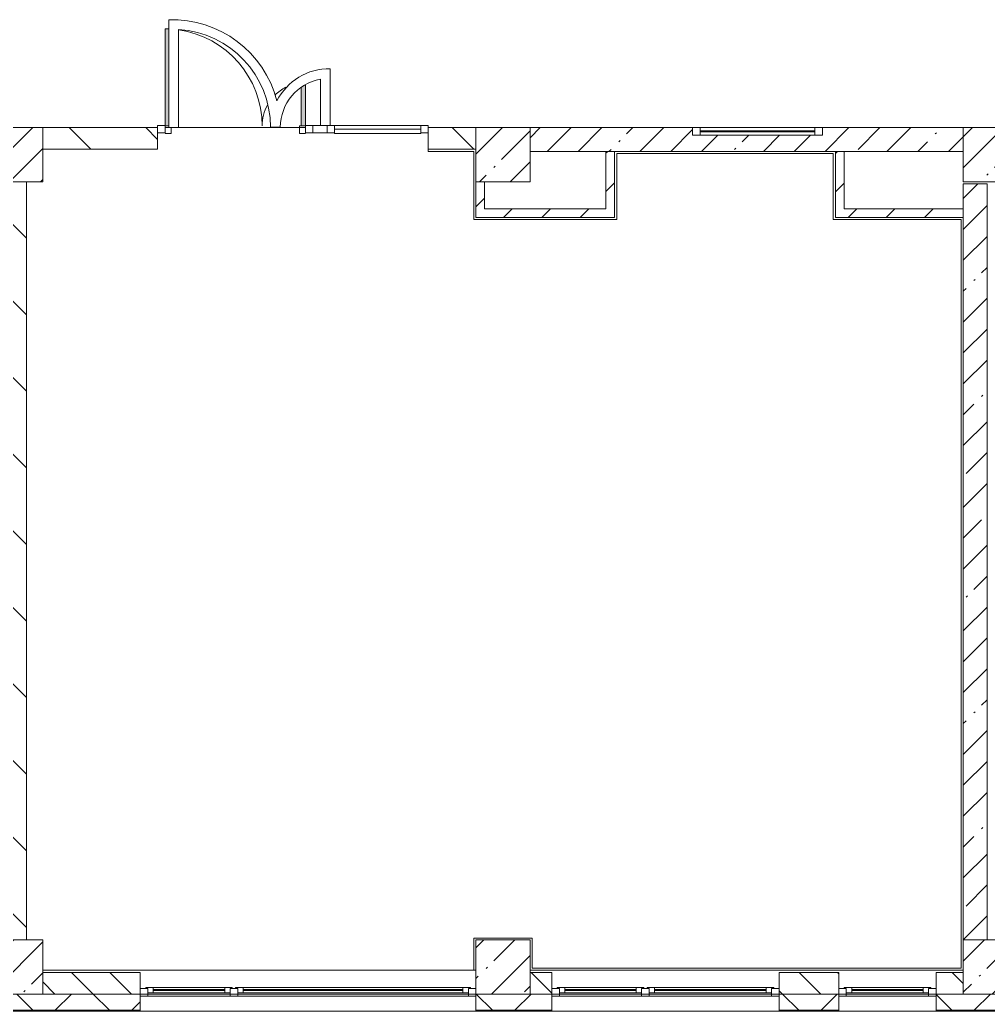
# Model space of a CAD drawing. Header units: millimetres. Extents: x 2623 to 211276, y -8553 to 29000.
# Drawn here: x 140964 to 149906, y -258 to 8895 of the extents above; entities that cross this region are included whole.
import ezdxf

# ---------------------------------------------------------------- set-up
doc = ezdxf.new("R2010")
doc.units = ezdxf.units.MM
for name, color, linetype, lineweight, true_color in [('A-DETL-GENF-9', 7, 'Continuous', 5, 0xaaaaaa), ('A-DOOR-3', 7, 'Continuous', 5, 0xaaaaaa), ('A-DOOR-4', 7, 'Continuous', 5, 0xe2e2e2), ('A-FLOR-3', 7, 'Continuous', 5, 0xaaaaaa)]:
    doc.layers.add(name, color=color, linetype=linetype, lineweight=lineweight, true_color=true_color)
for name, color, linetype, lineweight in [('A-GLAZ-1', 7, 'Continuous', 5), ('A-GLAZ-CURT-1', 7, 'Continuous', 5), ('A-GLAZ-CWMG-1', 7, 'Continuous', 5), ('A-WALL', 7, 'Continuous', 9), ('A-WALL-3', 7, 'Continuous', 5), ('I-WALL-3', 7, 'Continuous', 5), ('S-COLS-2', 7, 'Continuous', 5)]:
    doc.layers.add(name, color=color, linetype=linetype, lineweight=lineweight)
pattern_1 = [(45, (84266.1, 0), (-285.1231, 285.1231), []), (45, (84551.2, 0), (-285.1231, 285.1231), [504.031, -100.806, 16.764, -84.042])]
pattern_2 = [(135, (84266.1, 0), (-353.5534, -353.5534), [])]
pattern_3 = [(45, (84266.1, 0), (-176.7767, 176.7767), [])]

# ---------------------------------------------------------------- blocks, each defined once
blk = doc.blocks.new('BSC_Колонна _Прямоугольная - 500х500-V44-3_1_1_птичка')
at = {"layer": 'S-COLS-2'}
h = blk.add_hatch(dxfattribs=at)
h.set_pattern_fill('FP_50', color=256, style=0, pattern_type=2)
h.set_pattern_definition([(45, (-61160, -7650), (-285.1231, 285.1231), []), (45, (-60874.88, -7650), (-285.123, 285.123), [504.031, -100.806, 16.764, -84.042])])
h.paths.add_polyline_path([(-250, -250), (250, -250), (250, 250), (-250, 250)])
for p, q in [((250, 250), (-250, 250)), ((-250, 250), (-250, -250)), ((250, -250), (250, 250)), ((-250, -250), (250, -250))]:
    blk.add_line(p, q, dxfattribs=at)
blk = doc.blocks.new('BSC_Колонна _Прямоугольная - 500х500-V51-3_1_1_птичка')
at = {"layer": 'S-COLS-2'}
h = blk.add_hatch(dxfattribs=at)
h.set_pattern_fill('FP_57', color=256, style=0, pattern_type=2)
h.set_pattern_definition([(45, (-61160, -150), (-285.123, 285.123), []), (45, (-60874.88, -150), (-285.123, 285.123), [504.031, -100.806, 16.764, -84.042])])
h.paths.add_polyline_path([(-250, -250), (250, -250), (250, 250), (-250, 250)])
for p, q in [((250, 250), (-250, 250)), ((-250, 250), (-250, -250)), ((250, -250), (250, 250)), ((-250, -250), (250, -250))]:
    blk.add_line(p, q, dxfattribs=at)
blk = doc.blocks.new('BSC_Колонна _Прямоугольная - 500х500-V52-3_1_1_птичка')
at = {"layer": 'S-COLS-2'}
h = blk.add_hatch(dxfattribs=at)
h.set_pattern_fill('FP_58', color=256, style=0, pattern_type=2)
h.set_pattern_definition([(45, (-65660, -150), (-285.1231, 285.1231), []), (45, (-65374.88, -150), (-285.1231, 285.1231), [504.031, -100.806, 16.764, -84.042])])
h.paths.add_polyline_path([(-250, -250), (250, -250), (250, 250), (-250, 250)])
for p, q in [((250, 250), (-250, 250)), ((-250, 250), (-250, -250)), ((250, -250), (250, 250)), ((-250, -250), (250, -250))]:
    blk.add_line(p, q, dxfattribs=at)
blk = doc.blocks.new('BSC_Колонна _Прямоугольная - 500х500-V55-3_1_1_птичка')
at = {"layer": 'S-COLS-2'}
h = blk.add_hatch(dxfattribs=at)
h.set_pattern_fill('FP_61', color=256, style=0, pattern_type=2)
h.set_pattern_definition([(45, (-65660, -7650), (-285.1231, 285.1231), []), (45, (-65374.88, -7650), (-285.1231, 285.1231), [504.031, -100.806, 16.764, -84.042])])
h.paths.add_polyline_path([(-250, -250), (250, -250), (250, 22), (220, 22), (220, 30), (250, 30), (250, 250), (-250, 250), (-250, 30)])
for p, q in [((220, 250), (-250, 250)), ((-250, 250), (-250, -250)), ((250, -250), (250, 22)), ((-250, -250), (250, -250))]:
    blk.add_line(p, q, dxfattribs=at)
blk = doc.blocks.new('BSC_Колонна _Прямоугольная - 500х500-V63-3_1_1_птичка')
at = {"layer": 'S-COLS-2'}
h = blk.add_hatch(dxfattribs=at)
h.set_pattern_fill('FP_76', color=256, style=0, pattern_type=2)
h.set_pattern_definition([(45, (-56660, -150), (-285.123, 285.123), []), (45, (-56374.88, -150), (-285.123, 285.123), [504.031, -100.806, 16.764, -84.042])])
h.paths.add_polyline_path([(-250, -250), (250, -250), (250, 250), (-250, 250), (-250, 80.5)])
for p, q in [((250, 250), (-250, 250)), ((-250, 250), (-250, -250)), ((250, -250), (250, 250)), ((-250, -250), (250, -250))]:
    blk.add_line(p, q, dxfattribs=at)
blk = doc.blocks.new('BSC_Колонна _Прямоугольная - 500х500-V64-3_1_1_птичка')
at = {"layer": 'S-COLS-2'}
h = blk.add_hatch(dxfattribs=at)
h.set_pattern_fill('FP_77', color=256, style=0, pattern_type=2)
h.set_pattern_definition([(45, (-56660, -7650), (-285.123, 285.123), []), (45, (-56374.88, -7650), (-285.123, 285.123), [504.031, -100.806, 16.764, -84.042])])
h.paths.add_polyline_path([(-250, -250), (250, -250), (250, 250), (-250, 250)])
for p, q in [((250, 250), (-250, 250)), ((-250, 250), (-250, -250)), ((250, -250), (250, 250)), ((-250, -250), (250, -250))]:
    blk.add_line(p, q, dxfattribs=at)
blk = doc.blocks.new('120_Окно_СКБ_2Ст - 120_Окно_СКБ_2Ст 3100х2500 _мал_створка слева_ 2-22446355-3_1_1_птичка')
at = {"layer": 'A-GLAZ-1'}
for p, q in [((-1550, -127), (-1550, -57)), ((-1550, -57), (-1480, -57)), ((1550, -57), (-1550, -57)), ((-1480, -57), (-1480, -127)), ((650, -87), (-1480, -87)), ((-1480, -87), (-1480, -127)), ((-1430, -137), (-1430, -87)), ((600, -137), (600, -87)), ((650, -127), (650, -57)), ((650, -57), (720, -57)), ((650, -127), (650, -87)), ((720, -57), (720, -127)), ((1480, -87), (720, -87)), ((720, -87), (720, -127)), ((770, -137), (770, -87)), ((1430, -137), (1430, -87)), ((1480, -127), (1480, -57)), ((1480, -57), (1550, -57)), ((1480, -127), (1480, -87)), ((1550, -57), (1550, -127)), ((-1480, -127), (-1550, -127)), ((-1550, -127), (-1500, -127)), ((-1480, -127), (-1500, -127)), ((-1500, -127), (-1500, -137)), ((-1500, -137), (670, -137)), ((670, -137), (-1500, -137)), ((-1430, -107), (600, -107)), ((600, -117), (-1430, -117)), ((720, -127), (650, -127)), ((670, -127), (650, -127)), ((670, -127), (700, -127)), ((670, -137), (670, -127)), ((720, -127), (700, -127)), ((700, -127), (700, -137)), ((700, -137), (1500, -137)), ((1500, -137), (700, -137)), ((770, -107), (1430, -107)), ((1430, -117), (770, -117)), ((1550, -127), (1480, -127)), ((1500, -127), (1480, -127)), ((1500, -127), (1550, -127)), ((1500, -137), (1500, -127))]:
    blk.add_line(p, q, dxfattribs=at)
blk = doc.blocks.new('120_Окно_СКБ_1Ст - 120_Окно_СКБ_1Ст 900х2500_h_-V70-3_1_1_птичка')
at = {"layer": 'A-GLAZ-1'}
for p, q in [((-450, -127), (-450, -57)), ((-450, -57), (-380, -57)), ((450, -57), (-450, -57)), ((-380, -57), (-380, -127)), ((380, -87), (-380, -87)), ((-380, -87), (-380, -127)), ((-330, -137), (-330, -87)), ((330, -137), (330, -87)), ((380, -127), (380, -57)), ((380, -57), (450, -57)), ((380, -127), (380, -87)), ((450, -57), (450, -127)), ((-380, -127), (-450, -127)), ((-450, -127), (-400, -127)), ((-380, -127), (-400, -127)), ((-400, -127), (-400, -137)), ((-400, -137), (400, -137)), ((400, -137), (-400, -137)), ((-330, -107), (330, -107)), ((330, -117), (-330, -117)), ((450, -127), (380, -127)), ((400, -127), (380, -127)), ((400, -127), (450, -127)), ((400, -137), (400, -127))]:
    blk.add_line(p, q, dxfattribs=at)
blk = doc.blocks.new('120_Окно_СКБ_2Ст - 120_Окно_СКБ_2Ст 2100х2400 _мал створка справа_-V71-3_1_1_птичка')
at = {"layer": 'A-GLAZ-1'}
for p, q in [((-1050, -127), (-1050, -57)), ((-1050, -57), (-980, -57)), ((1050, -57), (-1050, -57)), ((-980, -57), (-980, -127)), ((150, -87), (-980, -87)), ((-980, -87), (-980, -127)), ((-930, -137), (-930, -87)), ((100, -137), (100, -87)), ((150, -127), (150, -57)), ((150, -57), (220, -57)), ((150, -127), (150, -87)), ((220, -57), (220, -127)), ((980, -87), (220, -87)), ((220, -87), (220, -127)), ((270, -137), (270, -87)), ((930, -137), (930, -87)), ((980, -127), (980, -57)), ((980, -57), (1050, -57)), ((980, -127), (980, -87)), ((1050, -57), (1050, -127)), ((-980, -127), (-1050, -127)), ((-1050, -127), (-1000, -127)), ((-980, -127), (-1000, -127)), ((-1000, -127), (-1000, -137)), ((-1000, -137), (170, -137)), ((170, -137), (-1000, -137)), ((-930, -107), (100, -107)), ((100, -117), (-930, -117)), ((220, -127), (150, -127)), ((170, -127), (150, -127)), ((170, -127), (197.9, -127)), ((170, -137), (170, -127)), ((220, -127), (200, -127)), ((200, -127), (200, -137)), ((200, -137), (1000, -137)), ((1000, -137), (200, -137)), ((270, -107), (930, -107)), ((930, -117), (270, -117)), ((1050, -127), (980, -127)), ((1000, -127), (980, -127)), ((1000, -127), (1050, -127)), ((1000, -137), (1000, -127))]:
    blk.add_line(p, q, dxfattribs=at)
blk = doc.blocks.new('Прямоугольный импост - 50 x 70 мм-V179-3_1_1_птичка')
at = {"layer": 'A-GLAZ-CWMG-1'}
for p, q in [((-70, 35), (0, 35)), ((-70, -35), (-70, 35)), ((0, 35), (0, -35)), ((0, -35), (-70, -35))]:
    blk.add_line(p, q, dxfattribs=at)
blk = doc.blocks.new('Дверь_Витражная_остекление_ - ДВН_ДАО_Главный вход_1200 в свету-V188-3_1_1_птичка')
at = {"layer": 'A-DOOR-4'}
for points in [[(-647.5, 30), (-613.5, 35), (-613.5, 925), (-647.5, 921), (-647.5, 35)], [(607.5, 30), (647.5, 35), (647.5, 409.8), (607.5, 377.7), (607.5, 35)]]:
    blk.add_hatch(color=256, dxfattribs=at).paths.add_polyline_path(points)
at = {"layer": 'A-DETL-GENF-9'}
for p, q in [((-613.5, 925), (-647.5, 925)), ((-647.5, 925), (-647.5, 35)), ((607.5, 384.3), (607.5, 30)), ((647.5, 35), (647.5, 409.8)), ((-647.5, 30), (-613.5, 30)), ((-613.5, 30), (-647.5, 30)), ((-592.5, -40), (-592.5, 14.3)), ((592.5, -40), (592.5, 30)), ((592.5, 30), (647.5, 30)), ((607.5, 30), (647.5, 30)), ((-647.5, -40), (-592.5, -40)), ((647.5, -40), (592.5, -40))]:
    blk.add_line(p, q, dxfattribs=at)
at = {"layer": 'A-DOOR-3'}
for p, q in [((-647.5, 925), (-647.5, 35)), ((647.5, 409.8), (647.5, 35))]:
    blk.add_line(p, q, dxfattribs=at)
for centre, radius, start, end in [((-647.5, 30), 895, 87.78643, 90), ((-647.5, 30), 895, 360, 81.92896), ((647.5, 30), 400, 116.90086, 134.57164), ((647.5, 30), 400, 151.2391, 180)]:
    blk.add_arc(centre, radius, start, end, dxfattribs=at)
blk = doc.blocks.new('Системная панель - Стемалит - 40мм-V181-3_1_1_птичка')
at = {"layer": 'A-GLAZ-CURT-1'}
for p, q in [((65, 35), (-65, 35)), ((-65, 35), (-65, -35)), ((65, -35), (65, 35)), ((-65, -35), (65, -35))]:
    blk.add_line(p, q, dxfattribs=at)
blk = doc.blocks.new('Прямоугольный импост - 50 x 70 мм-V182-3_1_1_птичка')
at = {"layer": 'A-GLAZ-CWMG-1'}
for p, q in [((-35, 35), (35, 35)), ((-35, -35), (-35, 35)), ((35, 35), (35, -35)), ((35, -35), (-35, -35))]:
    blk.add_line(p, q, dxfattribs=at)
blk = doc.blocks.new('Прямоугольный импост - 50 x 70 мм-V183-3_1_1_птичка')
at = {"layer": 'A-GLAZ-CWMG-1'}
for p, q in [((0, 35), (-70, 35)), ((-70, 35), (-70, -35)), ((0, -35), (0, 35)), ((-70, -35), (0, -35))]:
    blk.add_line(p, q, dxfattribs=at)
blk = doc.blocks.new('Системная панель - Стекло - 40мм-V189-3_1_1_птичка')
at = {"layer": 'A-GLAZ-CURT-1'}
h = blk.add_hatch(dxfattribs=at)
h.set_pattern_fill('FP_152', color=256, style=0, pattern_type=2)
h.set_pattern_definition([(45, (-60502.5, -7385.7), (-1414.214, 1414.214), [1000, -3000]), (45, (-61502.5, -7885.7), (-1414.214, 1414.214), [3000, -1000]), (45, (-59502.5, -8385.7), (-1414.214, 1414.214), [1000, -3000])])
h.paths.add_polyline_path([(397.5, -40), (397.5, 0), (-397.5, 0), (-397.5, -40), (-337, -40)])
for p, q in [((397.5, 0), (-397.5, 0)), ((-397.5, 0), (-397.5, -40)), ((397.5, -40), (397.5, 0)), ((-397.5, -40), (397.5, -40))]:
    blk.add_line(p, q, dxfattribs=at)
blk = doc.blocks.new('Прямоугольный импост - 50 x 70 мм-V185-3_1_1_птичка')
at = {"layer": 'A-GLAZ-CWMG-1'}
for p, q in [((-35, 35), (35, 35)), ((-35, -35), (-35, 35)), ((35, 35), (35, -35)), ((35, -35), (-35, -35))]:
    blk.add_line(p, q, dxfattribs=at)
blk = doc.blocks.new('Прямоугольный импост - 50 x 70 мм-V186-3_1_1_птичка')
at = {"layer": 'A-GLAZ-CWMG-1'}
blk.add_line((42060, 7920), (41265, 7920), dxfattribs=at)
blk = doc.blocks.new('120_Окно_СКБ_1Ст - 120_Окно_СКБ_1Ст 400х1200 EI30-V192-3_1_1_птичка')
at = {"layer": 'A-GLAZ-1'}
for p, q in [((-600, 40), (-600, 110)), ((-600, 110), (-530, 110)), ((600, 110), (-600, 110)), ((-530, 110), (-530, 40)), ((530, 40), (530, 110)), ((530, 110), (600, 110)), ((600, 110), (600, 40)), ((-530, 40), (-600, 40)), ((-600, 40), (600, 40)), ((530, 80), (-530, 80)), ((530, 70), (-530, 70)), ((600, 40), (530, 40))]:
    blk.add_line(p, q, dxfattribs=at)

msp = doc.modelspace()

# ---------------------------------------------------------------- hatches: boundary and pattern name
at = {"layer": 'A-WALL-3'}
h = msp.add_hatch(dxfattribs=at)
h.set_pattern_fill('FP_69', color=256, style=0, pattern_type=2)
h.set_pattern_definition([(135, (84266.1, 0), (-176.7767, -176.7767), [])])
h.paths.add_polyline_path([(149524.8, -100), (149676.1, -100), (149676.1, 100), (149426.1, 100), (149426.1, -100)])
h.paths.add_polyline_path([(139270.6, -100), (139776.1, -100), (139776.1, 100), (139026.1, 100), (139026.1, -100)])
h.paths.add_polyline_path([(141176.1, -100), (142076.1, -100), (142076.1, 100), (141176.1, 100), (141176.1, -52.2)])
h.paths.add_polyline_path([(148526.1, -100), (148526.1, 100), (147976.1, 100), (147976.1, -100)])
h.paths.add_polyline_path([(145676.1, -100), (145876.1, -100), (145876.1, 100), (145676.1, 100), (145676.1, 42.9)])
h.paths.add_polyline_path([(128084.1, -100), (128576.1, -100), (128576.1, 100), (127676.1, 100), (127676.1, -100)])
h.paths.add_polyline_path([(132426.1, -100), (132426.1, 100), (132176.1, 100), (132176.1, -100)])
h.paths.add_polyline_path([(135276.1, -100), (135276.1, 100), (134526.1, 100), (134526.1, -100)])
h.paths.add_polyline_path([(126926.1, -100), (127176.1, -100), (127176.1, 100), (126926.1, 100)])
h.paths.add_polyline_path([(136676.1, -100), (136926.1, -100), (136926.1, 100), (136676.1, 100), (136676.1, 33.3)])
h.paths.add_polyline_path([(126026.1, -100), (126026.1, 100), (125406.1, 100), (125406.1, -100)])
h.paths.add_polyline_path([(122806.1, -100), (122806.1, 100), (122756.1, 100), (122756.1, -100)])
h = msp.add_hatch(dxfattribs=at)
h.set_pattern_fill('FP_71', color=256, style=0, pattern_type=2)
h.set_pattern_definition([(45, (84266.1, 0), (-353.5534, 353.5534), []), (135, (84266.1, 0), (-353.5534, -353.5534), [])])
h.paths.add_polyline_path([(154926.1, -250), (154926.1, -100), (151326.1, -100), (151326.1, -250), (154185.8, -250)])
h.paths.add_polyline_path([(159966.1, -250), (159966.1, -100), (155826.1, -100), (155826.1, -250), (159779.1, -250)])
h.paths.add_polyline_path([(141176.1, -250), (142076.1, -250), (142076.1, -100), (140893.2, -100), (140893.2, -250), (141135, -250)])
h.paths.add_polyline_path([(145676.1, -250), (145876.1, -250), (145876.1, -100), (145176.1, -100), (145176.1, -250)])
h.paths.add_polyline_path([(147976.1, -250), (148526.1, -250), (148526.1, -100), (147976.1, -100)])
h.paths.add_polyline_path([(150176.1, -250), (150426.1, -250), (150426.1, -100), (149426.1, -100), (149426.1, -250), (149676.1, -250)])
at = {"layer": 'I-WALL-3'}
h = msp.add_hatch(dxfattribs=at)
h.set_pattern_fill('FP_70', color=256, style=0, pattern_type=2)
h.set_pattern_definition(pattern_2)
h.paths.add_polyline_path([(144863.8, 7700), (145176.1, 7700), (145176.1, 7900), (144736.1, 7900), (144736.1, 7700)])
h.paths.add_polyline_path([(141176.1, 7700), (142236.1, 7700), (142236.1, 7900), (141176.1, 7900)])
h = msp.add_hatch(dxfattribs=at)
h.set_pattern_fill('FP_67', color=256, style=0, pattern_type=2)
h.set_pattern_definition(pattern_1)
h.paths.add_polyline_path([(146456.1, 7680), (149676.1, 7680), (149676.1, 7900), (148376.1, 7900), (148376.1, 7830), (147176.1, 7830), (147176.1, 7900), (145676.1, 7900), (145676.1, 7680), (146376.1, 7680)])
h = msp.add_hatch(dxfattribs=at)
h.set_pattern_fill('FP_72', color=256, style=0, pattern_type=2)
h.set_pattern_definition(pattern_3)
h.paths.add_polyline_path([(146456.1, 7150), (146456.1, 7680), (146376.1, 7680), (146376.1, 7150)])
h = msp.add_hatch(dxfattribs=at)
h.set_pattern_fill('FP_72', color=256, style=0, pattern_type=2)
h.set_pattern_definition(pattern_3)
h.paths.add_polyline_path([(148576.1, 7070), (148576.1, 7680), (148496.1, 7680), (148496.1, 7070)])
h = msp.add_hatch(dxfattribs=at)
h.set_pattern_fill('FP_70', color=256, style=0, pattern_type=2)
h.set_pattern_definition(pattern_2)
h.paths.add_polyline_path([(140826.8, 400), (141026.8, 400), (141026.8, 7400), (140826.8, 7400), (140826.8, 808.9)])
h = msp.add_hatch(dxfattribs=at)
h.set_pattern_fill('FP_72', color=256, style=0, pattern_type=2)
h.set_pattern_definition(pattern_3)
h.paths.add_polyline_path([(145256.1, 7150), (145256.1, 7400), (145176.1, 7400), (145176.1, 7150)])
h = msp.add_hatch(dxfattribs=at)
h.set_pattern_fill('FP_67', color=256, style=0, pattern_type=2)
h.set_pattern_definition(pattern_1)
h.paths.add_polyline_path([(149676.1, 400), (149896.1, 400), (149896.1, 7380), (149676.1, 7380), (149676.1, 808.9)])
h = msp.add_hatch(dxfattribs=at)
h.set_pattern_fill('FP_72', color=256, style=0, pattern_type=2)
h.set_pattern_definition(pattern_3)
h.paths.add_polyline_path([(146456.1, 7070), (146456.1, 7150), (145176.1, 7150), (145176.1, 7070)])
h = msp.add_hatch(dxfattribs=at)
h.set_pattern_fill('FP_72', color=256, style=0, pattern_type=2)
h.set_pattern_definition(pattern_3)
h.paths.add_polyline_path([(149676.1, 7070), (149676.1, 7150), (148576.1, 7150), (148576.1, 7070), (148592.6, 7070)])

# ---------------------------------------------------------------- linework, layer by layer
at = {"layer": 'A-FLOR-3'}
for p, q in [((142340.1, 8894.4), (142340.1, 7900)), ((142430.1, 7900), (142430.1, 8806.8)), ((143830.3, 7920.7), (143830.3, 8443.9)), ((143740.3, 8346.4), (143740.3, 7920.7)), ((142340.1, 7900), (142306.1, 7900)), ((142340.1, 7900), (142430.1, 7900)), ((143601.1, 7900), (142430.1, 7900)), ((143278.7, 7903.5), (143368.8, 7903.5)), ((144736.1, 7680), (144736.1, 7700)), ((145156.1, 7680), (144736.1, 7680)), ((145156.1, 7050), (145156.1, 7680)), ((148476.1, 7660), (146476.1, 7660)), ((146476.1, 7660), (146476.1, 7050)), ((148476.1, 7050), (148476.1, 7660)), ((146476.1, 7050), (145156.1, 7050)), ((149656.1, 7050), (148476.1, 7050)), ((149656.1, 140), (149656.1, 7050)), ((145156.1, 120), (145156.1, 415)), ((145156.1, 415), (145696.1, 415)), ((145696.1, 415), (145696.1, 140)), ((145696.1, 140), (149656.1, 140))]:
    msp.add_line(p, q, dxfattribs=at)
for centre, radius, start, end in [((142373.8, 7900), 995, 14.33829, 91.93805), ((142373.7, 7903.5), 905, 360, 86.42904), ((143822.8, 7900), 544, 89.21005, 153.06648), ((143822.8, 7900), 454, 100.46985, 179.55829)]:
    msp.add_arc(centre, radius, start, end, dxfattribs=at)
at = {"layer": 'A-WALL'}
for p, q in [((146456.1, 7680), (146376.1, 7680)), ((148576.1, 7680), (148496.1, 7680)), ((149676.1, 7070), (149676.1, 7150)), ((141176.1, -100), (142076.1, -100)), ((145676.1, -100), (145876.1, -100)), ((147976.1, -100), (148526.1, -100)), ((149676.1, -100), (149426.1, -100)), ((140676.1, -250), (142076.1, -250)), ((140676.1, -253), (142076.1, -253)), ((145176.1, -250), (145876.1, -250)), ((145176.1, -253), (145876.1, -253)), ((147976.1, -250), (148526.1, -250)), ((147976.1, -253), (148526.1, -253)), ((149426.1, -250), (150426.1, -250)), ((149426.1, -253), (150426.1, -253))]:
    msp.add_line(p, q, dxfattribs=at)
at = {"layer": 'A-WALL-3'}
for p, q in [((142076.1, 100), (141176.1, 100)), ((142076.1, -258), (142076.1, 100)), ((145876.1, 100), (145676.1, 100)), ((145876.1, -258), (145876.1, 100)), ((148526.1, 100), (147976.1, 100)), ((147976.1, 100), (147976.1, -258)), ((148526.1, -258), (148526.1, 100)), ((149676.1, 100), (149426.1, 100)), ((149426.1, 100), (149426.1, -258)), ((142076.1, -100), (145176.1, -100)), ((145176.1, -100), (145176.1, -258)), ((145876.1, -100), (147976.1, -100)), ((148526.1, -100), (149426.1, -100)), ((148526.1, -258), (134526.1, -258)), ((148526.1, -258), (160124.1, -258))]:
    msp.add_line(p, q, dxfattribs=at)
at = {"layer": 'I-WALL-3'}
for p, q in [((142236.1, 7900), (141176.1, 7900)), ((142236.1, 7700), (142236.1, 7900)), ((145176.1, 7900), (144736.1, 7900)), ((144736.1, 7900), (144736.1, 7700)), ((147176.1, 7900), (145676.1, 7900)), ((149676.1, 7900), (148376.1, 7900)), ((141176.1, 7700), (142236.1, 7700)), ((144736.1, 7700), (145176.1, 7700)), ((145676.1, 7680), (146376.1, 7680)), ((146376.1, 7680), (146376.1, 7150)), ((146456.1, 7070), (146456.1, 7680)), ((146456.1, 7680), (148496.1, 7680)), ((148496.1, 7680), (148496.1, 7070)), ((148576.1, 7150), (148576.1, 7680)), ((148576.1, 7680), (149676.1, 7680)), ((141026.8, 400), (141026.8, 7400)), ((145176.1, 7400), (145176.1, 7070)), ((145256.1, 7150), (145256.1, 7400)), ((149676.1, 7380), (149676.1, 7150)), ((149896.1, 7380), (149676.1, 7380)), ((149896.1, 400), (149896.1, 7380)), ((146376.1, 7150), (145256.1, 7150)), ((149676.1, 7150), (148576.1, 7150)), ((145176.1, 7070), (146456.1, 7070)), ((148496.1, 7070), (149676.1, 7070)), ((149676.1, 7070), (149676.1, 400)), ((141176.1, 120), (145176.1, 120)), ((145676.1, 120), (149676.1, 120))]:
    msp.add_line(p, q, dxfattribs=at)

# ---------------------------------------------------------------- block references
at = {"layer": 'A-DOOR-3'}
msp.add_blockref('Дверь_Витражная_остекление_ - ДВН_ДАО_Главный вход_1200 в свету-V188-3_1_1_птичка', (142953.6, 7885.7), dxfattribs=at)
at = {"layer": 'A-GLAZ-1'}
msp.add_blockref('120_Окно_СКБ_1Ст - 120_Окно_СКБ_1Ст 400х1200 EI30-V192-3_1_1_птичка', (147776.1, 7790), dxfattribs=at)
at = {"layer": 'A-GLAZ-1', "rotation": 180}
for name, p in [('120_Окно_СКБ_2Ст - 120_Окно_СКБ_2Ст 3100х2500 _мал_створка слева_ 2-22446355-3_1_1_птичка', (143626.1, -175)), ('120_Окно_СКБ_2Ст - 120_Окно_СКБ_2Ст 2100х2400 _мал створка справа_-V71-3_1_1_птичка', (146926.1, -175)), ('120_Окно_СКБ_1Ст - 120_Окно_СКБ_1Ст 900х2500_h_-V70-3_1_1_птичка', (148976.1, -175))]:
    msp.add_blockref(name, p, dxfattribs=at)
at = {"layer": 'A-GLAZ-CURT-1'}
for name, p in [('Системная панель - Стемалит - 40мм-V181-3_1_1_птичка', (143736.1, 7885.7)), ('Системная панель - Стекло - 40мм-V189-3_1_1_птичка', (144268.6, 7885.7))]:
    msp.add_blockref(name, p, dxfattribs=at)
at = {"layer": 'A-GLAZ-CWMG-1', "rotation": 180}
msp.add_blockref('Прямоугольный импост - 50 x 70 мм-V183-3_1_1_птичка', (142236.1, 7885.7), dxfattribs=at)
at = {"layer": 'A-GLAZ-CWMG-1', "extrusion": (0, 0, -1), "rotation": 180}
for name, p in [('Прямоугольный импост - 50 x 70 мм-V182-3_1_1_птичка', (-143636.1, 7885.7)), ('Прямоугольный импост - 50 x 70 мм-V185-3_1_1_птичка', (-143836.1, 7885.7)), ('Прямоугольный импост - 50 x 70 мм-V179-3_1_1_птичка', (-144736.1, 7885.7))]:
    msp.add_blockref(name, p, dxfattribs=at)
at = {"layer": 'A-GLAZ-CWMG-1'}
msp.add_blockref('Прямоугольный импост - 50 x 70 мм-V186-3_1_1_птичка', (102606.1, 0.7), dxfattribs=at)
at = {"layer": 'S-COLS-2'}
for name, p in [('BSC_Колонна _Прямоугольная - 500х500-V64-3_1_1_птичка', (140926.1, 7650)), ('BSC_Колонна _Прямоугольная - 500х500-V44-3_1_1_птичка', (145426.1, 7650)), ('BSC_Колонна _Прямоугольная - 500х500-V55-3_1_1_птичка', (149926.1, 7650)), ('BSC_Колонна _Прямоугольная - 500х500-V63-3_1_1_птичка', (140926.1, 150)), ('BSC_Колонна _Прямоугольная - 500х500-V51-3_1_1_птичка', (145426.1, 150)), ('BSC_Колонна _Прямоугольная - 500х500-V52-3_1_1_птичка', (149926.1, 150))]:
    msp.add_blockref(name, p, dxfattribs=at)

doc.saveas('drawing.dxf')
